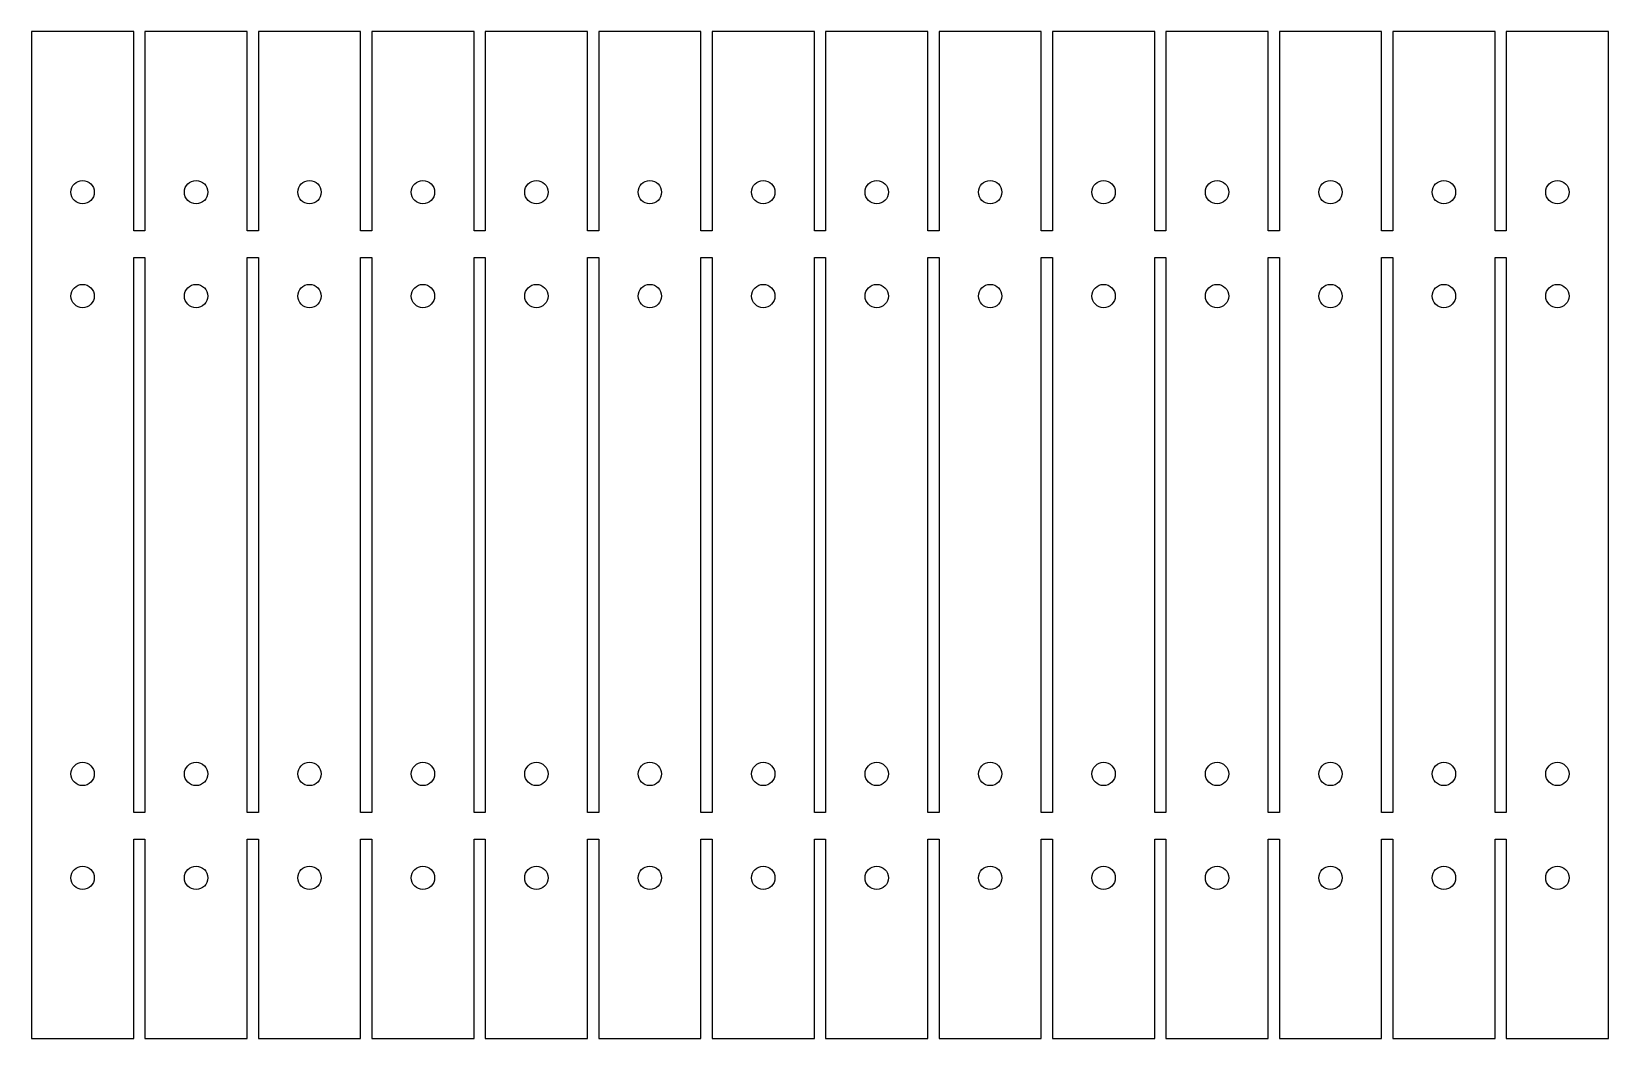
# Model space of a CAD drawing. Header units: millimetres. Extents: x -45.5 to 45.5, y -29.1 to 29.1.
import ezdxf

# ---------------------------------------------------------------- set-up
doc = ezdxf.new("R2010")
doc.units = ezdxf.units.MM
doc.layers.add('CUTOUTS', color=1, linetype='CONTINUOUS')
doc.layers.add('PERIMETER', color=5, linetype='CONTINUOUS')

msp = doc.modelspace()

# ---------------------------------------------------------------- linework, layer by layer
at = {"layer": 'CUTOUTS'}
for p, q in [((-39.625, -16.025), (-39.625, 16.025)), ((-39.625, 16.025), (-38.975, 16.025)), ((-38.975, 16.025), (-38.975, -16.025)), ((-33.075, -16.025), (-33.075, 16.025)), ((-33.075, 16.025), (-32.425, 16.025)), ((-32.425, 16.025), (-32.425, -16.025)), ((-26.525, 16.025), (-25.875, 16.025)), ((-26.525, -16.025), (-26.525, 16.025)), ((-25.875, 16.025), (-25.875, -16.025)), ((-19.975, -16.025), (-19.975, 16.025)), ((-19.975, 16.025), (-19.325, 16.025)), ((-19.325, 16.025), (-19.325, -16.025)), ((-13.425, -16.025), (-13.425, 16.025)), ((-13.425, 16.025), (-12.775, 16.025)), ((-12.775, 16.025), (-12.775, -16.025)), ((-6.875, -16.025), (-6.875, 16.025)), ((-6.875, 16.025), (-6.225, 16.025)), ((-6.225, 16.025), (-6.225, -16.025)), ((-0.325, 16.025), (0.325, 16.025)), ((-0.325, -16.025), (-0.325, 16.025)), ((0.325, 16.025), (0.325, -16.025)), ((6.225, -16.025), (6.225, 16.025)), ((6.225, 16.025), (6.875, 16.025)), ((6.875, 16.025), (6.875, -16.025)), ((12.775, -16.025), (12.775, 16.025)), ((12.775, 16.025), (13.425, 16.025)), ((13.425, 16.025), (13.425, -16.025)), ((19.325, -16.025), (19.325, 16.025)), ((19.325, 16.025), (19.975, 16.025)), ((19.975, 16.025), (19.975, -16.025)), ((25.875, 16.025), (26.525, 16.025)), ((25.875, -16.025), (25.875, 16.025)), ((26.525, 16.025), (26.525, -16.025)), ((32.425, 16.025), (33.075, 16.025)), ((32.425, -16.025), (32.425, 16.025)), ((33.075, 16.025), (33.075, -16.025)), ((38.975, -16.025), (38.975, 16.025)), ((38.975, 16.025), (39.625, 16.025)), ((39.625, 16.025), (39.625, -16.025)), ((-38.975, -16.025), (-39.625, -16.025)), ((-32.425, -16.025), (-33.075, -16.025)), ((-25.875, -16.025), (-26.525, -16.025)), ((-19.325, -16.025), (-19.975, -16.025)), ((-12.775, -16.025), (-13.425, -16.025)), ((-6.225, -16.025), (-6.875, -16.025)), ((0.325, -16.025), (-0.325, -16.025)), ((6.875, -16.025), (6.225, -16.025)), ((13.425, -16.025), (12.775, -16.025)), ((19.975, -16.025), (19.325, -16.025)), ((26.525, -16.025), (25.875, -16.025)), ((33.075, -16.025), (32.425, -16.025)), ((39.625, -16.025), (38.975, -16.025))]:
    msp.add_line(p, q, dxfattribs=at)
for centre in [(-42.575, 19.8), (-36.025, 19.8), (-29.475, 19.8), (-22.925, 19.8), (-16.375, 19.8), (-9.825, 19.8), (-3.275, 19.8), (3.275, 19.8), (9.825, 19.8), (16.375, 19.8), (22.925, 19.8), (29.475, 19.8), (36.025, 19.8), (42.575, 19.8), (-42.575, 13.8), (-36.025, 13.8), (-29.475, 13.8), (-22.925, 13.8), (-16.375, 13.8), (-9.825, 13.8), (-3.275, 13.8), (3.275, 13.8), (9.825, 13.8), (16.375, 13.8), (22.925, 13.8), (29.475, 13.8), (36.025, 13.8), (42.575, 13.8), (-42.575, -13.8), (-36.025, -13.8), (-29.475, -13.8), (-22.925, -13.8), (-16.375, -13.8), (-9.825, -13.8), (-3.275, -13.8), (3.275, -13.8), (9.825, -13.8), (16.375, -13.8), (22.925, -13.8), (29.475, -13.8), (36.025, -13.8), (42.575, -13.8), (-42.575, -19.8), (-36.025, -19.8), (-29.475, -19.8), (-22.925, -19.8), (-16.375, -19.8), (-9.825, -19.8), (-3.275, -19.8), (3.275, -19.8), (9.825, -19.8), (16.375, -19.8), (22.925, -19.8), (29.475, -19.8), (36.025, -19.8), (42.575, -19.8)]:
    msp.add_circle(centre, 0.675, dxfattribs=at)
at = {"layer": 'PERIMETER'}
for p, q in [((-39.625, 29.075), (-45.525, 29.075)), ((-45.525, 29.075), (-45.525, -29.075)), ((-39.625, 17.575), (-39.625, 29.075)), ((-33.075, 29.075), (-38.975, 29.075)), ((-38.975, 29.075), (-38.975, 17.575)), ((-33.075, 17.575), (-33.075, 29.075)), ((-26.525, 29.075), (-32.425, 29.075)), ((-32.425, 29.075), (-32.425, 17.575)), ((-26.525, 17.575), (-26.525, 29.075)), ((-19.975, 29.075), (-25.875, 29.075)), ((-25.875, 29.075), (-25.875, 17.575)), ((-19.975, 17.575), (-19.975, 29.075)), ((-13.425, 29.075), (-19.325, 29.075)), ((-19.325, 29.075), (-19.325, 17.575)), ((-13.425, 17.575), (-13.425, 29.075)), ((-6.875, 29.075), (-12.775, 29.075)), ((-12.775, 29.075), (-12.775, 17.575)), ((-6.875, 17.575), (-6.875, 29.075)), ((-0.325, 29.075), (-6.225, 29.075)), ((-6.225, 29.075), (-6.225, 17.575)), ((-0.325, 17.575), (-0.325, 29.075)), ((6.225, 29.075), (0.325, 29.075)), ((0.325, 29.075), (0.325, 17.575)), ((6.225, 17.575), (6.225, 29.075)), ((12.775, 29.075), (6.875, 29.075)), ((6.875, 29.075), (6.875, 17.575)), ((12.775, 17.575), (12.775, 29.075)), ((19.325, 29.075), (13.425, 29.075)), ((13.425, 29.075), (13.425, 17.575)), ((19.325, 17.575), (19.325, 29.075)), ((25.875, 29.075), (19.975, 29.075)), ((19.975, 29.075), (19.975, 17.575)), ((25.875, 17.575), (25.875, 29.075)), ((32.425, 29.075), (26.525, 29.075)), ((26.525, 29.075), (26.525, 17.575)), ((32.425, 17.575), (32.425, 29.075)), ((38.975, 29.075), (33.075, 29.075)), ((33.075, 29.075), (33.075, 17.575)), ((38.975, 17.575), (38.975, 29.075)), ((45.525, 29.075), (39.625, 29.075)), ((39.625, 29.075), (39.625, 17.575)), ((45.525, -29.075), (45.525, 29.075)), ((-38.975, 17.575), (-39.625, 17.575)), ((-32.425, 17.575), (-33.075, 17.575)), ((-25.875, 17.575), (-26.525, 17.575)), ((-19.325, 17.575), (-19.975, 17.575)), ((-12.775, 17.575), (-13.425, 17.575)), ((-6.225, 17.575), (-6.875, 17.575)), ((0.325, 17.575), (-0.325, 17.575)), ((6.875, 17.575), (6.225, 17.575)), ((13.425, 17.575), (12.775, 17.575)), ((19.975, 17.575), (19.325, 17.575)), ((26.525, 17.575), (25.875, 17.575)), ((33.075, 17.575), (32.425, 17.575)), ((39.625, 17.575), (38.975, 17.575)), ((-39.625, -29.075), (-39.625, -17.575)), ((-39.625, -17.575), (-38.975, -17.575)), ((-38.975, -17.575), (-38.975, -29.075)), ((-33.075, -29.075), (-33.075, -17.575)), ((-33.075, -17.575), (-32.425, -17.575)), ((-32.425, -17.575), (-32.425, -29.075)), ((-26.525, -29.075), (-26.525, -17.575)), ((-26.525, -17.575), (-25.875, -17.575)), ((-25.875, -17.575), (-25.875, -29.075)), ((-19.975, -29.075), (-19.975, -17.575)), ((-19.975, -17.575), (-19.325, -17.575)), ((-19.325, -17.575), (-19.325, -29.075)), ((-13.425, -29.075), (-13.425, -17.575)), ((-13.425, -17.575), (-12.775, -17.575)), ((-12.775, -17.575), (-12.775, -29.075)), ((-6.875, -29.075), (-6.875, -17.575)), ((-6.875, -17.575), (-6.225, -17.575)), ((-6.225, -17.575), (-6.225, -29.075)), ((-0.325, -29.075), (-0.325, -17.575)), ((-0.325, -17.575), (0.325, -17.575)), ((0.325, -17.575), (0.325, -29.075)), ((6.225, -29.075), (6.225, -17.575)), ((6.225, -17.575), (6.875, -17.575)), ((6.875, -17.575), (6.875, -29.075)), ((12.775, -29.075), (12.775, -17.575)), ((12.775, -17.575), (13.425, -17.575)), ((13.425, -17.575), (13.425, -29.075)), ((19.325, -29.075), (19.325, -17.575)), ((19.325, -17.575), (19.975, -17.575)), ((19.975, -17.575), (19.975, -29.075)), ((25.875, -29.075), (25.875, -17.575)), ((25.875, -17.575), (26.525, -17.575)), ((26.525, -17.575), (26.525, -29.075)), ((32.425, -29.075), (32.425, -17.575)), ((32.425, -17.575), (33.075, -17.575)), ((33.075, -17.575), (33.075, -29.075)), ((38.975, -29.075), (38.975, -17.575)), ((38.975, -17.575), (39.625, -17.575)), ((39.625, -17.575), (39.625, -29.075)), ((-45.525, -29.075), (-39.625, -29.075)), ((-38.975, -29.075), (-33.075, -29.075)), ((-32.425, -29.075), (-26.525, -29.075)), ((-25.875, -29.075), (-19.975, -29.075)), ((-19.325, -29.075), (-13.425, -29.075)), ((-12.775, -29.075), (-6.875, -29.075)), ((-6.225, -29.075), (-0.325, -29.075)), ((0.325, -29.075), (6.225, -29.075)), ((6.875, -29.075), (12.775, -29.075)), ((13.425, -29.075), (19.325, -29.075)), ((19.975, -29.075), (25.875, -29.075)), ((26.525, -29.075), (32.425, -29.075)), ((33.075, -29.075), (38.975, -29.075)), ((39.625, -29.075), (45.525, -29.075))]:
    msp.add_line(p, q, dxfattribs=at)

doc.saveas('drawing.dxf')
